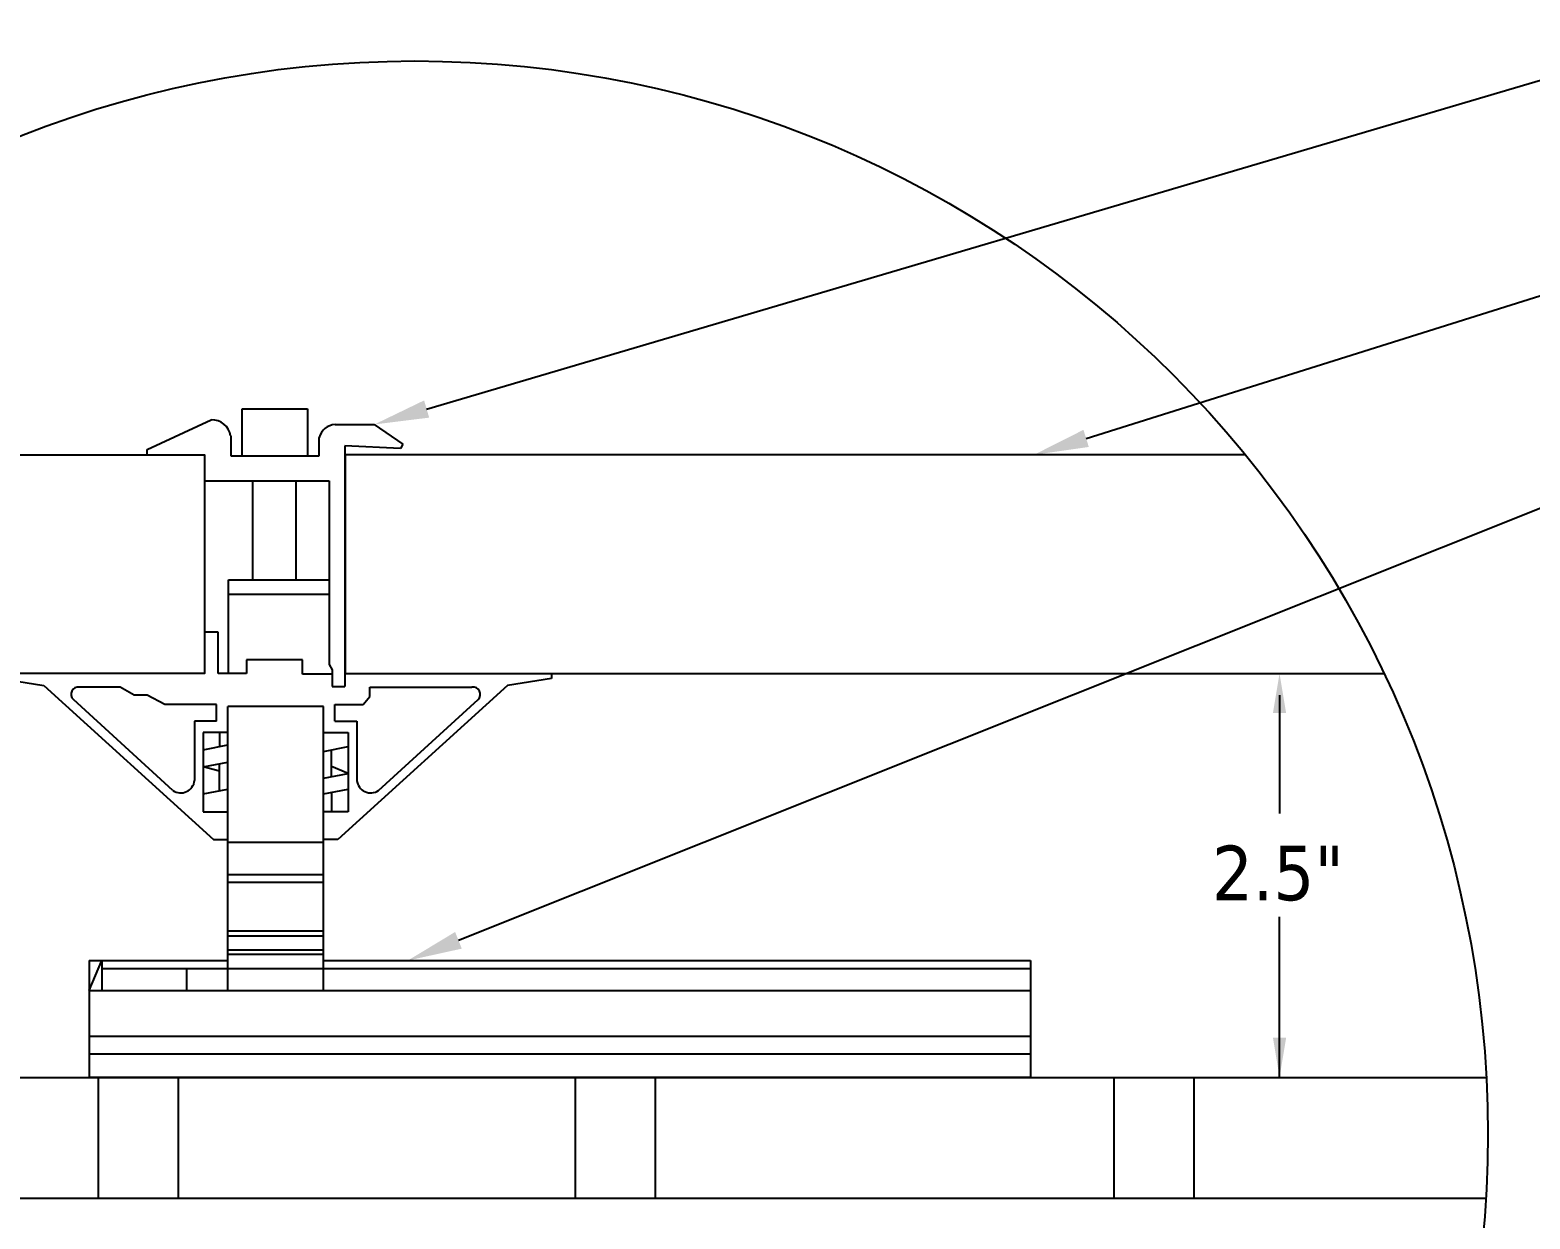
# Model space of a CAD drawing. Header units: inches. Extents: x 10 to 190, y 5 to 37.
# Drawn here: x 57.8 to 67.25, y 12.42 to 19.91 of the extents above; entities that cross this region are included whole.
import ezdxf
from ezdxf import colors
from ezdxf.entities.mleader import LeaderData, LeaderLine
from ezdxf.math import Vec2, Vec3

# ---------------------------------------------------------------- set-up
doc = ezdxf.new("R2010")
doc.units = ezdxf.units.IN
doc.header["$MEASUREMENT"] = 0
doc.styles.add('Tahoma', font='tahoma.ttf')

msp = doc.modelspace()

# ---------------------------------------------------------------- linework, layer by layer
for p, q in [((59.1363, 17.2298), (59.1363, 17.525)), ((59.1363, 17.525), (59.5476, 17.525)), ((59.5476, 17.525), (59.5476, 17.2298)), ((58.5367, 17.2694), (58.9404, 17.4556)), ((59.7213, 17.4273), (59.9686, 17.4273)), ((59.9686, 17.4273), (60.1489, 17.3024)), ((59.0634, 17.356), (59.0634, 17.2298)), ((59.6202, 17.2298), (59.6202, 17.3456)), ((60.1489, 17.3024), (60.134, 17.2761)), ((58.5367, 17.2365), (58.5367, 17.2694)), ((59.0634, 17.2298), (59.6202, 17.2298)), ((60.134, 17.2761), (59.7823, 17.2924)), ((59.7823, 17.2924), (59.7823, 15.7764)), ((58.8991, 17.0721), (59.6831, 17.0721)), ((59.2023, 16.4488), (59.2023, 17.0721)), ((59.4762, 16.4488), (59.4762, 17.0721)), ((59.6831, 17.0721), (59.6831, 15.9159)), ((59.0496, 15.8585), (59.0496, 16.4488)), ((59.0496, 16.4488), (59.6831, 16.4488)), ((59.0496, 16.3592), (59.6831, 16.3592)), ((58.9844, 16.1183), (58.8991, 16.1183)), ((58.9844, 15.8585), (58.9844, 16.1183)), ((59.5154, 15.9437), (59.1638, 15.9437)), ((59.1638, 15.9437), (59.1638, 15.8585)), ((59.5154, 15.8542), (59.5154, 15.9437)), ((59.6831, 15.9159), (59.7029, 15.8821)), ((59.7029, 15.8821), (59.7029, 15.7764)), ((57.6082, 15.8263), (57.8866, 15.7831)), ((59.1638, 15.8585), (58.9844, 15.8585)), ((59.7029, 15.8542), (59.5154, 15.8542)), ((59.7823, 15.8585), (61.086, 15.8585)), ((61.086, 15.8263), (60.8077, 15.7831)), ((61.086, 15.8585), (61.086, 15.8263)), ((57.8866, 15.7831), (58.9557, 14.8122)), ((58.6991, 15.1217), (58.072, 15.6944)), ((58.3661, 15.7723), (58.1104, 15.7723)), ((58.4563, 15.7212), (58.3661, 15.7723)), ((58.5382, 15.7212), (58.4563, 15.7212)), ((58.6486, 15.6632), (58.5382, 15.7212)), ((59.7029, 15.7764), (59.7823, 15.7764)), ((60.8077, 15.7831), (59.7386, 14.8122)), ((59.8993, 15.6632), (59.9412, 15.7136)), ((59.9412, 15.7136), (59.9412, 15.7723)), ((59.9412, 15.7723), (60.5839, 15.7723)), ((59.9952, 15.1217), (60.6223, 15.6944)), ((65.6729, 15.7215), (65.6729, 14.9754)), ((58.9749, 15.6632), (58.6486, 15.6632)), ((58.9749, 15.5578), (58.9749, 15.6632)), ((59.6493, 15.6494), (59.045, 15.6494)), ((59.045, 13.86), (59.045, 15.6494)), ((59.6493, 13.86), (59.6493, 15.6494)), ((59.7194, 15.5578), (59.7194, 15.6632)), ((59.7194, 15.6632), (59.8993, 15.6632)), ((58.9749, 15.5578), (58.8358, 15.5578)), ((58.8358, 15.5578), (58.8358, 15.184)), ((59.7194, 15.5578), (59.8585, 15.5578)), ((59.8585, 15.5578), (59.8585, 15.184)), ((59.045, 15.4868), (58.8909, 15.4868)), ((58.8909, 15.4868), (58.8909, 14.9869)), ((58.8909, 15.3782), (59.045, 15.409)), ((58.9954, 15.3991), (58.9954, 15.4868)), ((59.6493, 15.4868), (59.8033, 15.4868)), ((59.8033, 15.4868), (59.8033, 14.9869)), ((59.6493, 15.3677), (59.8033, 15.3986)), ((59.6995, 15.2081), (59.6995, 15.3778)), ((58.8909, 15.2694), (59.045, 15.3002)), ((58.9934, 15.2435), (58.8909, 15.2694)), ((58.9934, 15.1201), (58.9934, 15.2899)), ((59.6493, 15.1981), (59.8033, 15.2289)), ((59.8033, 15.2289), (59.6995, 15.2723)), ((58.8909, 15.0996), (59.045, 15.1304)), ((59.6493, 15.0996), (59.8033, 15.1304)), ((59.7, 14.9869), (59.7, 15.1098)), ((58.8909, 14.9869), (59.045, 14.9869)), ((59.8033, 14.9869), (59.6493, 14.9869)), ((58.9557, 14.8122), (59.045, 14.8122)), ((59.6493, 14.7925), (59.045, 14.7925)), ((59.7386, 14.8122), (59.6493, 14.8122)), ((59.6493, 14.5897), (59.045, 14.5897)), ((59.6493, 14.5422), (59.045, 14.5422)), ((65.6729, 13.3132), (65.6729, 14.3252)), ((59.6493, 14.2344), (59.045, 14.2344)), ((59.6493, 14.2027), (59.045, 14.2027)), ((59.6493, 14.1149), (59.045, 14.1149)), ((59.6493, 14.0869), (59.045, 14.0869)), ((58.1707, 14.0497), (59.045, 14.0497)), ((58.1707, 14.0497), (58.1707, 13.3132)), ((58.1707, 13.86), (58.2523, 14.0497)), ((58.2523, 14.0497), (58.2523, 13.86)), ((58.2523, 13.9999), (64.1028, 13.9999)), ((58.7876, 13.86), (58.7876, 13.9999)), ((59.6493, 14.0497), (64.1028, 14.0497)), ((64.1028, 14.0497), (64.1028, 13.3132)), ((58.1707, 13.86), (64.1028, 13.86)), ((58.1707, 13.574), (64.1028, 13.574)), ((58.1707, 13.4621), (64.1028, 13.4621)), ((53.4728, 13.3132), (66.9757, 13.3132)), ((58.2294, 13.3132), (58.2294, 12.5533)), ((58.7323, 13.3132), (58.7323, 12.5533)), ((61.2345, 13.3132), (61.2345, 12.5533)), ((61.7374, 13.3132), (61.7374, 12.5533)), ((64.629, 13.3132), (64.629, 12.5533)), ((65.1319, 13.3132), (65.1319, 12.5533)), ((53.4754, 12.5533), (66.9731, 12.5533))]:
    msp.add_line(p, q)
at = {"lineweight": 30}
msp.add_line((58.1707, 13.3132), (64.1028, 13.3132), dxfattribs=at)
at = {"color": 3}
for points in [[(54.9904, 17.2365), (58.8991, 17.2365), (58.8991, 15.8585), (54.1178, 15.8585)], [(65.4581, 17.2365), (59.7847, 17.2365), (59.7847, 15.8585), (66.3307, 15.8585)]]:
    msp.add_lwpolyline(points, dxfattribs=at)
msp.add_circle((60.2243, 12.9566), 6.7609)
for centre, radius, start, end in [((58.9461, 17.337), 0.1188, 9.22134, 92.7476), ((59.7287, 17.3148), 0.1128, 93.74645, 164.12748), ((58.1025, 15.7278), 0.0452, 79.92239, 227.59815), ((60.5918, 15.7278), 0.0452, 312.40185, 100.07761), ((58.7488, 15.1937), 0.0875, 235.35042, 353.64863), ((59.9455, 15.1937), 0.0875, 186.35137, 304.64958)]:
    msp.add_arc(centre, radius, start, end)
for points in [[(65.6313, 15.6085), (65.7146, 15.6085), (65.6729, 15.8585)], [(65.6313, 13.5632), (65.7146, 13.5632), (65.6729, 13.3132)]]:
    msp.add_solid(points)

# ---------------------------------------------------------------- texts
at = {"insert": (65.6461, 14.7737), "char_height": 0.34375, "attachment_point": 1, "style": 'Tahoma'}
msp.add_mtext('\\A1;\\pi-0.39881;2.5"', dxfattribs=at)

# ---------------------------------------------------------------- leaders
ml = msp.add_multileader_mtext('Standard')
ml.set_content('SFM MICRORAIL', color=256, style='Tahoma')
ml.set_leader_properties()
ml.build(insert=Vec2(0, 0))
ml.multileader.update_dxf_attribs({"dogleg_length": 0.36, "arrow_head_size": 0.3438, "scale": 4})
ctx = ml.context
ctx.base_point, ctx.scale, ctx.char_height, ctx.arrow_head_size, ctx.landing_gap_size, ctx.plane_origin = Vec3(69.7479, 19.7311), 4, 0.34375, 0.3438, 0.495, Vec3(65.0502, 15.2344)
notes = []
notes.append((ctx, [(0, (1, 1, 0), (67.7679, 19.7311), (1, 0), 1.98, [(0, [(59.9686, 17.4273)], 0, [])])]))
ctx.mtext.insert, ctx.mtext.flow_direction = Vec3(70.2429, 19.9065), 5
ml = msp.add_multileader_mtext('Standard')
ml.set_content('PV MODULE', color=256, style='Tahoma')
ml.set_leader_properties()
ml.build(insert=Vec2(0, 0))
ml.multileader.update_dxf_attribs({"dogleg_length": 0.36, "arrow_head_size": 0.3438, "scale": 4})
ctx = ml.context
ctx.base_point, ctx.scale, ctx.char_height, ctx.arrow_head_size, ctx.landing_gap_size, ctx.plane_origin = Vec3(69.7519, 18.3827), 4, 0.34375, 0.3438, 0.495, Vec3(65.8211, 18.1283)
notes.append((ctx, [(0, (1, 1, 0), (67.7719, 18.3827), (1, 0), 1.98, [(0, [(64.1261, 17.2365)], 0, [])])]))
ctx.mtext.insert, ctx.mtext.width, ctx.mtext.flow_direction = Vec3(70.2469, 18.5582), 6.799278, 5
ml = msp.add_multileader_mtext('Standard')
ml.set_content('SFM SLIDER', color=256, style='Tahoma')
ml.set_leader_properties()
ml.build(insert=Vec2(0, 0))
ml.multileader.update_dxf_attribs({"dogleg_length": 0.36, "arrow_head_size": 0.3438, "scale": 4})
ctx = ml.context
ctx.base_point, ctx.scale, ctx.char_height, ctx.arrow_head_size, ctx.landing_gap_size, ctx.plane_origin = Vec3(69.7519, 17.0829), 4, 0.34375, 0.3438, 0.495, Vec3(65.8211, 16.8284)
notes.append((ctx, [(0, (1, 1, 0), (67.7719, 17.0829), (1, 0), 1.98, [(0, [(60.1794, 14.0497)], 0, [])])]))
ctx.mtext.insert, ctx.mtext.width, ctx.mtext.flow_direction = Vec3(70.2469, 17.2579), 6.799278, 5
for ctx, leaders in notes:
    for number, flags, end, landing, length, lines in leaders:
        leader = LeaderData()
        leader.index, (leader.has_last_leader_line, leader.has_dogleg_vector, leader.attachment_direction) = number, flags
        leader.last_leader_point, leader.dogleg_vector, leader.dogleg_length = Vec3(end), Vec3(landing), length
        for number, points, colour, breaks in lines:
            line = LeaderLine()
            line.index, line.vertices, line.color, line.breaks = number, Vec3.list(points), colors.encode_raw_color(colour), breaks
            leader.lines.append(line)
        ctx.leaders.append(leader)

doc.saveas('drawing.dxf')
